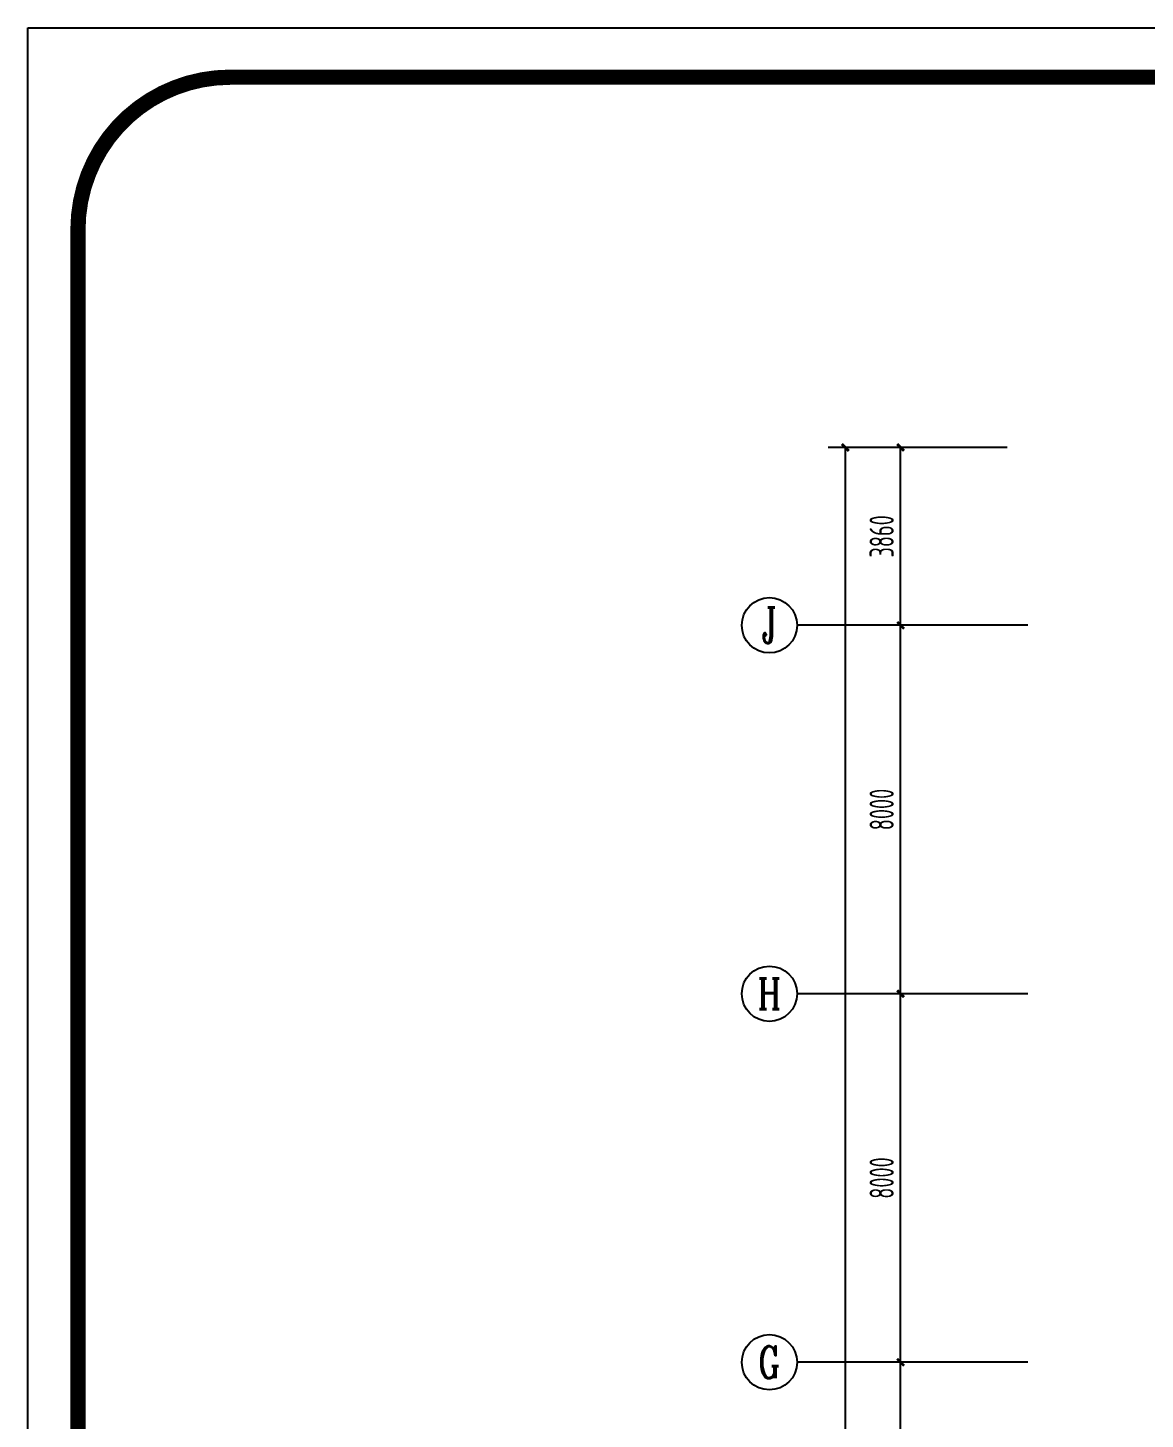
# Model space of a CAD drawing. Extents: x 1158414 to 1597620, y -840005 to -760676.
# Drawn here: x 1325027 to 1349294, y -790883 to -760676 of the extents above; entities that cross this region are included whole.
import ezdxf
from ezdxf.enums import TextEntityAlignment as Align

# ---------------------------------------------------------------- set-up
doc = ezdxf.new("R2010")
doc.units = 0
doc.header["$LTSCALE"] = 1000
for name, color, linetype in [('AXIS', 3, 'Continuous'), ('AXIS_TEXT', 7, 'Continuous'), ('外框', 7, 'Continuous')]:
    doc.layers.add(name, color=color, linetype=linetype)
doc.styles.add('_TCH_AXIS', font='COMPLEX', dxfattribs={"width": 0.8, "bigfont": 'TSSDCHN'})
doc.styles.add('_TCH_DIM_T3', font='TSSDENG', dxfattribs={"width": 0.64, "bigfont": 'TSSDCHN'})
doc.styles.add('COMPLEX', font='COMPLEX')
doc.dimstyles.new('_TCH_ARCH&&150', dxfattribs={"dimtxt": 525, "dimasz": 150, "dimexe": 375, "dimexo": 450, "dimgap": 150, "dimtad": 1, "dimdec": 0, "dimzin": 0, "dimdsep": 46, "dimtxsty": '_TCH_DIM_T3', "dimblk": 'ARCHTICK', "dimcen": 0.09, "dimclrt": 7, "dimazin": 2, "dimtfac": 1, "dimtdec": 0, "dimtix": 1, "dimtmove": 2, "dimatfit": 3, "dimfxl": 0, "dimtolj": 1, "dimtzin": 0, "dimarcsym": 0})

# ---------------------------------------------------------------- blocks, each defined once
blk = doc.blocks.new('_ArchTick')
at = {"color": 0, "linetype": 'ByBlock', "const_width": 0.4}
blk.add_lwpolyline([(-0.5, -0.5), (0.5, 0.5)], dxfattribs=at)
blk = doc.blocks.new('*D144')
at = {"layer": 'AXIS', "color": 0, "lineweight": -2, "transparency": 16777216}
for p, q in [((1346294, -789647), (1343608, -789647)), ((1343983, -797647), (1343983, -789647)), ((1346294, -797647), (1343608, -797647))]:
    blk.add_line(p, q, dxfattribs=at)
at = {"layer": 'Defpoints', "color": 0, "transparency": 16777216}
for p in [(1343983, -789647), (1346744, -789647), (1346744, -797647)]:
    blk.add_point(p, dxfattribs=at)
at = {"layer": 'AXIS', "color": 0, "lineweight": -2, "transparency": 16777216, "xscale": 150, "yscale": 150, "zscale": 150}
for p, rotation in [((1343983, -789647), 90), ((1343983, -797647), 270)]:
    blk.add_blockref('_ArchTick', p, dxfattribs=dict(at, rotation=rotation))
at = {"layer": 'AXIS', "color": 7, "transparency": 16777216, "insert": (1343571, -793647), "char_height": 525, "attachment_point": 5, "rotation": 90, "style": '_TCH_DIM_T3'}
blk.add_mtext('\\A1;8000', dxfattribs=at)
blk = doc.blocks.new('*D145')
at = {"layer": 'AXIS', "color": 0, "lineweight": -2, "transparency": 16777216}
for p, q in [((1346294, -781647), (1343608, -781647)), ((1343983, -789647), (1343983, -781647)), ((1346294, -789647), (1343608, -789647))]:
    blk.add_line(p, q, dxfattribs=at)
at = {"layer": 'Defpoints', "color": 0, "transparency": 16777216}
for p in [(1343983, -781647), (1346744, -781647), (1346744, -789647)]:
    blk.add_point(p, dxfattribs=at)
at = {"layer": 'AXIS', "color": 0, "lineweight": -2, "transparency": 16777216, "xscale": 150, "yscale": 150, "zscale": 150}
for p, rotation in [((1343983, -781647), 90), ((1343983, -789647), 270)]:
    blk.add_blockref('_ArchTick', p, dxfattribs=dict(at, rotation=rotation))
at = {"layer": 'AXIS', "color": 7, "transparency": 16777216, "insert": (1343571, -785647), "char_height": 525, "attachment_point": 5, "rotation": 90, "style": '_TCH_DIM_T3'}
blk.add_mtext('\\A1;8000', dxfattribs=at)
blk = doc.blocks.new('*D146')
at = {"layer": 'AXIS', "color": 0, "lineweight": -2, "transparency": 16777216}
for p, q in [((1346294, -773647), (1343608, -773647)), ((1343983, -781647), (1343983, -773647)), ((1346294, -781647), (1343608, -781647))]:
    blk.add_line(p, q, dxfattribs=at)
at = {"layer": 'Defpoints', "color": 0, "transparency": 16777216}
for p in [(1343983, -773647), (1346744, -773647), (1346744, -781647)]:
    blk.add_point(p, dxfattribs=at)
at = {"layer": 'AXIS', "color": 0, "lineweight": -2, "transparency": 16777216, "xscale": 150, "yscale": 150, "zscale": 150}
for p, rotation in [((1343983, -773647), 90), ((1343983, -781647), 270)]:
    blk.add_blockref('_ArchTick', p, dxfattribs=dict(at, rotation=rotation))
at = {"layer": 'AXIS', "color": 7, "transparency": 16777216, "insert": (1343571, -777647), "char_height": 525, "attachment_point": 5, "rotation": 90, "style": '_TCH_DIM_T3'}
blk.add_mtext('\\A1;8000', dxfattribs=at)
blk = doc.blocks.new('*D147')
at = {"layer": 'AXIS', "color": 0, "lineweight": -2, "transparency": 16777216}
for p, q in [((1346294, -769786), (1343608, -769786)), ((1343983, -773647), (1343983, -769786)), ((1346294, -773647), (1343608, -773647))]:
    blk.add_line(p, q, dxfattribs=at)
at = {"layer": 'Defpoints', "color": 0, "transparency": 16777216}
for p in [(1343983, -769786), (1346744, -769786), (1346744, -773647)]:
    blk.add_point(p, dxfattribs=at)
at = {"layer": 'AXIS', "color": 0, "lineweight": -2, "transparency": 16777216, "xscale": 150, "yscale": 150, "zscale": 150}
for p, rotation in [((1343983, -769786), 90), ((1343983, -773647), 270)]:
    blk.add_blockref('_ArchTick', p, dxfattribs=dict(at, rotation=rotation))
at = {"layer": 'AXIS', "color": 7, "transparency": 16777216, "insert": (1343571, -771717), "char_height": 525, "attachment_point": 5, "rotation": 90, "style": '_TCH_DIM_T3'}
blk.add_mtext('\\A1;3860', dxfattribs=at)
blk = doc.blocks.new('*D148')
at = {"layer": 'AXIS', "color": 0, "lineweight": -2, "transparency": 16777216}
for p, q in [((1346294, -769786), (1342408, -769786)), ((1342783, -834447), (1342783, -769786)), ((1346294, -834447), (1342408, -834447))]:
    blk.add_line(p, q, dxfattribs=at)
at = {"layer": 'Defpoints', "color": 0, "transparency": 16777216}
for p in [(1342783, -769786), (1346744, -769786), (1346744, -834447)]:
    blk.add_point(p, dxfattribs=at)
at = {"layer": 'AXIS', "color": 0, "lineweight": -2, "transparency": 16777216, "xscale": 150, "yscale": 150, "zscale": 150}
for p, rotation in [((1342783, -769786), 90), ((1342783, -834447), 270)]:
    blk.add_blockref('_ArchTick', p, dxfattribs=dict(at, rotation=rotation))
at = {"layer": 'AXIS', "color": 7, "transparency": 16777216, "insert": (1342371, -802117), "char_height": 525, "attachment_point": 5, "rotation": 90, "style": '_TCH_DIM_T3'}
blk.add_mtext('\\A1;64660', dxfattribs=at)
blk = doc.blocks.new('_AXISO')
blk.add_circle((0, 0), 0.5)
at = {"layer": 'AXIS_TEXT', "style": 'COMPLEX', "width": 1.041667}
blk.add_attdef('A', text='', height=0.56, dxfattribs=at).set_placement((-0.25, -0.28), (0.25, -0.28), align=Align.FIT)

msp = doc.modelspace()

# ---------------------------------------------------------------- linework, layer by layer
at = {"layer": 'AXIS'}
for p, q in [((1346744, -773646.7), (1341733.5, -773646.7)), ((1346744, -781646.7), (1341733.5, -781646.7)), ((1346744, -789646.7), (1341733.5, -789646.7))]:
    msp.add_line(p, q, dxfattribs=at)
at = {"layer": '外框', "lineweight": -2}
for p, q in [((1325026.9, -760676.1), (1438232.1, -760676.1)), ((1325026.9, -840004.9), (1325026.9, -760676.1))]:
    msp.add_line(p, q, dxfattribs=at)
at = {"layer": '外框', "lineweight": -2, "const_width": 330.9}
msp.add_lwpolyline([(1329425.1, -838960.7), (1433665.7, -838960.7, 0.4142136), (1436974.9, -835651.5), (1436974.9, -765057.2, 0.4142136), (1433665.7, -761748), (1329425.1, -761748, 0.4142136), (1326115.9, -765057.2), (1326115.9, -835651.5, 0.4142136)], format="xyb", close=True, dxfattribs=at)

# ---------------------------------------------------------------- block references
at = {"layer": 'AXIS'}
ref = msp.add_blockref('_AXISO', (1341133.5, -773646.7), dxfattribs=dict(at, xscale=1200, yscale=1200, zscale=1200))
ref.add_attrib('A', 'J', dxfattribs={"layer": 'AXIS_TEXT', "height": 774.7, "style": '_TCH_AXIS'}).set_placement((1340971.2, -774034.1), (1341295.8, -774034.1), align=Align.FIT)
ref = msp.add_blockref('_AXISO', (1341133.5, -781646.7), dxfattribs=dict(at, xscale=1200, yscale=1200, zscale=1200))
ref.add_attrib('A', 'H', dxfattribs={"layer": 'AXIS_TEXT', "height": 668.2, "style": '_TCH_AXIS'}).set_placement((1340878.9, -781980.8), (1341388, -781980.8), align=Align.FIT)
ref = msp.add_blockref('_AXISO', (1341133.5, -789646.7), dxfattribs=dict(at, xscale=1200, yscale=1200, zscale=1200))
ref.add_attrib('A', 'G', dxfattribs={"layer": 'AXIS_TEXT', "height": 692.8, "style": '_TCH_AXIS'}).set_placement((1340896, -789993.1), (1341371, -789993.1), align=Align.FIT)

# ---------------------------------------------------------------- dimensions: what is measured, and where the dimension line sits
for p1, p2, distance, picture, middle in [((1346744, -834446.7), (1346744, -769786.5), 3960.5, '*D148', (1342371, -802116.6)), ((1346744, -773646.7), (1346744, -769786.5), 2760.5, '*D147', (1343571, -771716.6)), ((1346744, -781646.7), (1346744, -773646.7), 2760.5, '*D146', (1343571, -777646.7)), ((1346744, -789646.7), (1346744, -781646.7), 2760.5, '*D145', (1343571, -785646.7)), ((1346744, -797646.7), (1346744, -789646.7), 2760.5, '*D144', (1343571, -793646.7))]:
    dim = msp.add_aligned_dim(p1=p1, p2=p2, distance=distance, dimstyle='_TCH_ARCH&&150', dxfattribs=at)
    dim.commit()
    dim.dimension.update_dxf_attribs({"geometry": picture, "text_midpoint": middle})

doc.saveas('drawing.dxf')
